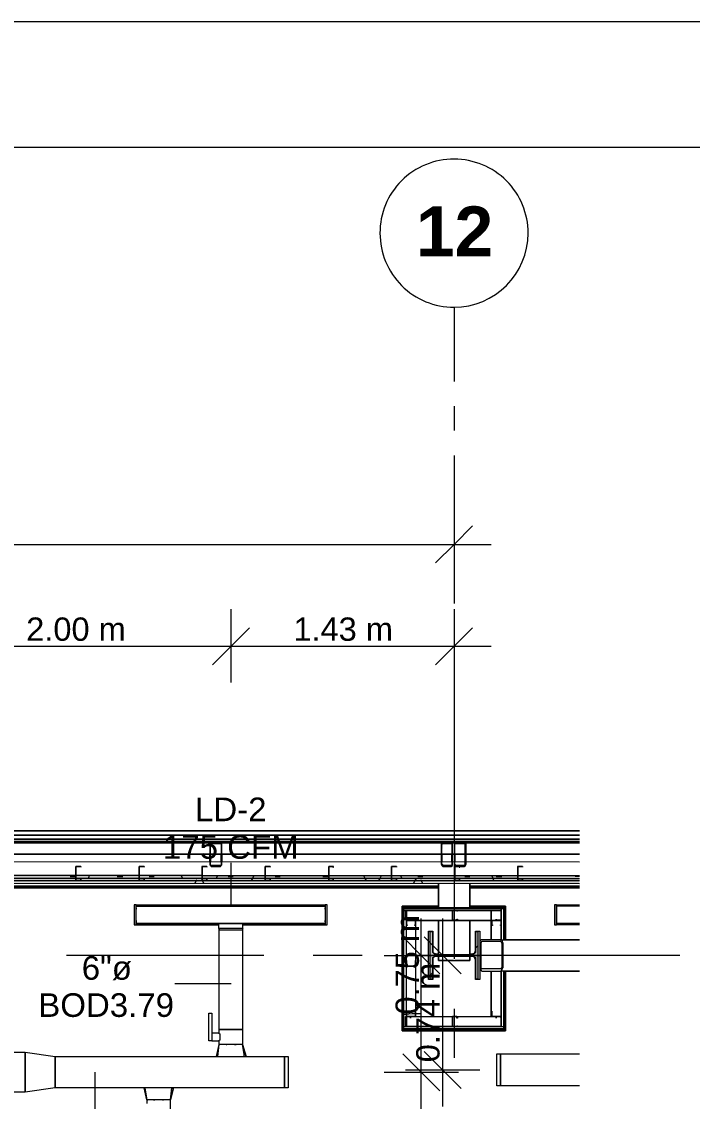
# Model space of a CAD drawing. Header units: metres. Extents: x -2 to 237, y -8 to 52.
# Drawn here: x 52.84 to 57.16, y 45.21 to 52.15 of the extents above; entities that cross this region are included whole.
import ezdxf

# ---------------------------------------------------------------- set-up
doc = ezdxf.new("R2010")
doc.units = ezdxf.units.M
for name, color, linetype, lineweight in [('HVAC - Ductos', 5, 'Continuous', 0), ('PDF2_Text', 7, 'Continuous', 0), ('pie de plano', 7, 'Continuous', 0)]:
    doc.layers.add(name, color=color, linetype=linetype, lineweight=lineweight)
doc.layers.add('PDF2_Geometry', color=7, linetype='Continuous', lineweight=0, true_color=0xaaaaaa)
doc.layers.add('PDF2_Solid Fills', color=7, linetype='Continuous', lineweight=0, true_color=0xffffff)
doc.styles.add('PDF Helvetica', font='')
doc.styles.add('PDF Helvetica Bold', font='')
doc.styles.get('PDF Helvetica').set_extended_font_data('Helvetica')
doc.styles.get('PDF Helvetica Bold').set_extended_font_data('Helvetica', bold=True)

msp = doc.modelspace()

# ---------------------------------------------------------------- hatches: boundary and pattern name
at = {"layer": 'PDF2_Solid Fills', "lineweight": 0, "transparency": 33554559}
h = msp.add_hatch(color=256, dxfattribs=at)
h.paths.add_polyline_path([(54.0629, 46.8707), (54.1316, 46.8661), (54.1316, 46.8707)])
h.paths.add_polyline_path([(54.1225, 46.7195), (54.1225, 46.7241), (54.0629, 46.7241)])
h.paths.add_polyline_path([(54.0583, 46.8615), (54.0537, 46.8615), (54.0537, 46.7287)])
h.paths.add_polyline_path([(54.1271, 46.7287), (54.1225, 46.7287), (54.1271, 46.7241)])
h.paths.add_polyline_path([(54.1316, 46.8615), (54.1271, 46.8615), (54.1271, 46.7287), (54.1316, 46.8609)])
h = msp.add_hatch(color=256, dxfattribs=at)
h.paths.add_polyline_path([(55.5474, 46.7333), (55.5474, 46.7241), (55.552, 46.7333)])
h.paths.add_polyline_path([(55.607, 46.7287), (55.6161, 46.7241), (55.6161, 46.8707), (55.5474, 46.8707), (55.5428, 46.8661), (55.5428, 46.7333), (55.5474, 46.7378), (55.552, 46.8661), (55.6115, 46.8661)])
h.paths.add_polyline_path([(55.607, 46.7195), (55.607, 46.7241), (55.552, 46.7241)])
h = msp.add_hatch(color=256, dxfattribs=at)
h.paths.add_polyline_path([(55.6298, 46.7333), (55.6298, 46.7241), (55.6344, 46.7333)])
h.paths.add_polyline_path([(55.6986, 46.7287), (55.7031, 46.8701), (55.7031, 46.8707), (55.6298, 46.8707), (55.6252, 46.8661), (55.6252, 46.7333), (55.6298, 46.7378), (55.6344, 46.8661), (55.694, 46.8661), (55.6894, 46.7287), (55.6986, 46.7241)])
h.paths.add_polyline_path([(55.6894, 46.7195), (55.6894, 46.7241), (55.6344, 46.7241)])
h = msp.add_hatch(color=256, dxfattribs=at)
h.paths.add_polyline_path([(16.2639, 46.6599), (16.2639, 46.6462), (17.0702, 46.6462), (17.0702, 46.6599)])
h.paths.add_polyline_path([(14.2296, 46.6599), (12.2045, 46.6645), (11.3936, 46.6645), (11.3936, 46.6462), (14.2296, 46.6462)])
h.paths.add_polyline_path([(38.5859, 46.6599), (38.5859, 46.6416), (39.3923, 46.6416), (39.3923, 46.6599)])
h.paths.add_polyline_path([(9.3593, 46.6462), (9.3593, 46.6645), (6.5232, 46.6645), (6.5232, 46.6462)])
h.paths.add_polyline_path([(41.4266, 46.6599), (41.4266, 46.6416), (43.4517, 46.6416), (43.4517, 46.6599)])
h.paths.add_polyline_path([(4.4889, 46.6462), (4.4889, 46.6645), (4.2965, 46.6645), (4.2965, 46.6462)])
h.paths.add_polyline_path([(44.2672, 46.6599), (44.2672, 46.6416), (46.2923, 46.6416), (46.2923, 46.6599)])
h.paths.add_polyline_path([(14.2342, 46.6599), (14.2342, 46.6462), (16.2593, 46.6462), (16.2593, 46.6599)])
h.paths.add_polyline_path([(48.3266, 46.6599), (48.3266, 46.6416), (49.133, 46.6416), (49.133, 46.6599)])
h.paths.add_polyline_path([(17.0748, 46.6599), (17.0748, 46.6462), (19.1, 46.6462), (19.1, 46.6599)])
h.paths.add_polyline_path([(51.1672, 46.6599), (51.1672, 46.6416), (54.0034, 46.6416), (54.0034, 46.6599)])
h.paths.add_polyline_path([(21.1343, 46.6599), (21.1343, 46.6462), (21.9406, 46.6462), (21.9406, 46.6599)])
h.paths.add_polyline_path([(56.0376, 46.6599), (56.0376, 46.6416), (56.4317, 46.6416), (56.4317, 46.6599)])
h.paths.add_polyline_path([(23.9749, 46.6599), (23.9749, 46.6462), (26, 46.6462), (26, 46.6599)])
h.paths.add_polyline_path([(54.0079, 46.6599), (54.0079, 46.6416), (56.033, 46.6416), (56.033, 46.6599)])
h.paths.add_polyline_path([(26.8155, 46.6599), (26.8155, 46.6462), (28.8407, 46.6462), (28.8407, 46.6599)])
h.paths.add_polyline_path([(49.1376, 46.6599), (49.1376, 46.6416), (51.1627, 46.6416), (51.1627, 46.6599)])
h.paths.add_polyline_path([(31.6859, 46.6599), (31.6859, 46.6462), (33.711, 46.6462), (33.711, 46.6599)])
h.paths.add_polyline_path([(46.2969, 46.6599), (46.2969, 46.6416), (48.322, 46.6416), (48.322, 46.6599)])
h.paths.add_polyline_path([(33.7156, 46.6599), (33.7156, 46.6462), (36.5516, 46.6462), (36.5516, 46.6599)])
h.paths.add_polyline_path([(43.4563, 46.6599), (43.4563, 46.6416), (44.2627, 46.6416), (44.2627, 46.6599)])
h.paths.add_polyline_path([(28.8453, 46.6599), (28.8453, 46.6462), (31.6813, 46.6462), (31.6813, 46.6599)])
h.paths.add_polyline_path([(39.3969, 46.6599), (39.3969, 46.6416), (41.422, 46.6416), (41.422, 46.6599)])
h.paths.add_polyline_path([(26.0046, 46.6599), (26.0046, 46.6462), (26.8109, 46.6462), (26.8109, 46.6599)])
h.paths.add_polyline_path([(37.2847, 46.6462), (38.5711, 46.6416), (38.5813, 46.6416), (38.5813, 46.6599), (36.5562, 46.6599), (36.5562, 46.6462)])
h.paths.add_polyline_path([(21.9452, 46.6599), (21.9452, 46.6462), (23.9703, 46.6462), (23.9703, 46.6599)])
h.paths.add_polyline_path([(11.389, 46.6462), (11.389, 46.6645), (9.3639, 46.6645), (9.3639, 46.6462)])
h.paths.add_polyline_path([(19.1046, 46.6599), (19.1046, 46.6462), (21.1297, 46.6462), (21.1297, 46.6599)])
h.paths.add_polyline_path([(6.5186, 46.6462), (6.5186, 46.6645), (4.4935, 46.6645), (4.4935, 46.6462)])
for points in [[(56.2254, 46.6325), (56.4317, 46.6279), (56.4317, 46.6416), (37.3672, 46.6462), (4.2965, 46.6462), (4.2965, 46.6325)], [(4.2965, 46.6141), (56.2254, 46.6141), (56.4301, 46.6096), (56.4317, 46.6096), (56.4317, 46.6279), (4.2965, 46.6279)], [(55.4878, 46.1651), (55.4878, 46.298), (55.4695, 46.298), (55.4695, 45.9956), (55.4878, 45.9956), (55.4878, 46.1376), (55.497, 46.1422), (55.7536, 46.1422), (55.7627, 46.1376), (55.7627, 45.9956), (55.781, 45.9956), (55.781, 46.298), (55.7627, 46.298), (55.7581, 46.1651), (55.7536, 46.1605), (55.7398, 46.1559), (55.5062, 46.1513), (55.5062, 46.1559), (55.497, 46.1605), (55.4924, 46.1651)]]:
    msp.add_hatch(color=256, dxfattribs=at).paths.add_polyline_path(points)

# ---------------------------------------------------------------- linework, layer by layer
at = {"layer": 'HVAC - Ductos', "color": 252, "lineweight": 0, "true_color": 0x939598}
for points in [[(55.6252, 49.0287), (55.6252, 48.7904), (55.6252, 48.5522)], [(55.7444, 48.9095), (55.6252, 48.7904), (55.5062, 48.6713)], [(6.4041, 48.7904), (15.8378, 48.7904), (25.0379, 48.7904), (37.216, 48.7904), (46.4298, 48.7904), (55.8635, 48.7904)], [(54.1912, 47.9015), (54.1912, 48.1352), (54.1912, 48.3735)], [(55.6252, 48.3735), (55.6252, 48.1352), (55.6252, 47.9015)], [(54.3103, 48.2544), (54.1912, 48.1352), (54.0721, 48.0161)], [(55.7444, 48.2544), (55.6252, 48.1352), (55.5062, 48.0161)], [(23.7596, 48.1352), (26.0412, 48.1352), (28.5199, 48.1352), (30.9712, 48.1352), (33.1978, 48.1352), (35.5208, 48.1352), (37.216, 48.1352), (38.5539, 48.1352), (40.7118, 48.1352), (42.934, 48.1352), (45.1332, 48.1352), (46.4298, 48.1352), (47.6806, 48.1352), (49.9944, 48.1352), (52.1936, 48.1352), (54.1912, 48.1352), (55.8635, 48.1352)]]:
    msp.add_lwpolyline(points, dxfattribs=at)
at = {"layer": 'HVAC - Ductos', "lineweight": 0}
for points in [[(54.1912, 46.4721), (54.1912, 46.7424)], [(53.5819, 46.4538), (53.5819, 46.4492), (53.5819, 46.4446), (53.5819, 46.4492), (53.5819, 46.4675), (53.5819, 46.4721), (54.796, 46.4721), (54.796, 46.4675), (54.796, 46.4492), (54.796, 46.4446), (54.796, 46.4492), (54.796, 46.4538)], [(54.796, 46.4675), (53.5819, 46.4675)], [(53.5819, 46.3988), (53.5819, 46.408), (53.5819, 46.4171)], [(54.796, 46.4171), (54.796, 46.408), (54.796, 46.3988)], [(56.285, 46.4538), (56.285, 46.4492), (56.285, 46.4446), (56.285, 46.4492), (56.285, 46.4675), (56.285, 46.4721), (56.4317, 46.4721)], [(56.285, 46.4675), (56.4317, 46.4675)], [(56.4317, 46.4629), (56.285, 46.4629), (56.285, 46.353), (56.4317, 46.353)], [(56.285, 46.3988), (56.285, 46.408), (56.285, 46.4171)], [(53.5819, 46.3667), (53.5819, 46.3438), (53.5819, 46.3484), (54.1133, 46.3484)], [(53.5819, 46.3438), (54.1133, 46.3438)], [(54.1133, 46.3209), (54.1133, 46.3117), (54.1179, 46.3117), (54.1363, 46.3117), (54.1591, 46.3117), (54.1912, 46.3117), (54.2187, 46.3117), (54.2462, 46.3117), (54.2599, 46.3117), (54.2645, 46.3117), (54.2691, 46.3209), (54.2599, 46.3209), (54.2462, 46.3209), (54.2187, 46.3209), (54.1912, 46.3209), (54.1591, 46.3209), (54.1363, 46.3209), (54.1179, 46.3209), (54.1133, 46.3209), (54.1133, 46.353), (54.1179, 46.353), (54.1225, 46.353), (54.1363, 46.353), (54.1499, 46.353), (54.1729, 46.353), (54.1912, 46.353), (54.2095, 46.353), (54.2279, 46.353), (54.2462, 46.353), (54.2553, 46.353), (54.2645, 46.353), (54.2645, 46.3209)], [(54.796, 46.3667), (54.796, 46.3438), (54.796, 46.3484), (54.2645, 46.3484)], [(54.2645, 46.3438), (54.796, 46.3438)], [(55.4145, 43.5123), (55.4145, 44.337), (55.4145, 45.3954), (55.4145, 46.385)], [(55.552, 45.1755), (55.552, 46.385)], [(56.285, 46.3667), (56.285, 46.3438), (56.285, 46.3484), (56.4317, 46.3484)], [(56.4317, 46.3438), (56.285, 46.3438)], [(54.2233, 46.3117), (54.2279, 46.3117), (54.2462, 46.3117), (54.2553, 46.3117), (54.2599, 46.3117), (54.2645, 46.3117), (54.2645, 45.6703), (54.2553, 45.6703), (54.2462, 45.6703), (54.2279, 45.6703), (54.2095, 45.6703), (54.1912, 45.6703), (54.1729, 45.6703), (54.1499, 45.6703), (54.1363, 45.6703), (54.1225, 45.6703), (54.1179, 45.6703), (54.1133, 45.6703), (54.1133, 45.6474), (54.0675, 45.6474), (54.0675, 45.6428), (54.0675, 45.6382), (54.0675, 45.6337), (54.0675, 45.6291), (54.0675, 45.6245), (54.0675, 45.6153), (54.0675, 45.6107), (54.0675, 45.6061), (54.0675, 45.6015), (54.0675, 45.597), (54.1133, 45.597), (54.1133, 45.5741), (54.1041, 45.4962)], [(54.1179, 46.3117), (54.1133, 46.3117), (54.1133, 45.6703), (54.1179, 45.6703), (54.1225, 45.6703), (54.1363, 45.6703), (54.1499, 45.6703), (54.1729, 45.6703), (54.1912, 45.6703), (54.2095, 45.6703), (54.2279, 45.6703), (54.2462, 45.6703), (54.2553, 45.6703), (54.2645, 45.6703), (54.2645, 45.5741), (54.2599, 45.5741), (54.2553, 45.5741), (54.2462, 45.5741), (54.2279, 45.5741), (54.2095, 45.5741), (54.1912, 45.5741), (54.1729, 45.5741), (54.1499, 45.5741), (54.1363, 45.5741), (54.1225, 45.5741), (54.1179, 45.5741), (54.1133, 45.5741), (54.095, 45.4962), (54.0996, 45.4962)], [(54.1225, 46.3117), (54.1363, 46.3117), (54.1499, 46.3117), (54.1591, 46.3117)], [(54.1637, 46.3117), (54.1729, 46.3117), (54.1912, 46.3117), (54.2095, 46.3117), (54.2141, 46.3117)], [(55.2954, 46.2659), (55.4145, 46.1468), (55.5336, 46.0277)], [(55.4328, 46.2659), (55.552, 46.1468), (55.6711, 46.0277)], [(55.1763, 46.1468), (55.4145, 46.1468), (55.6528, 46.1468)], [(55.3137, 46.1468), (55.552, 46.1468), (55.7903, 46.1468)], [(54.1912, 45.9635), (53.8292, 45.9635)], [(55.4145, 45.7711), (55.3549, 45.7711), (55.3137, 45.7665), (55.3, 45.7665)], [(54.1133, 45.6474), (54.1179, 45.6428), (54.1179, 45.6337), (54.1179, 45.6291), (54.1179, 45.6199), (54.1179, 45.6107), (54.1179, 45.6015), (54.1133, 45.597)], [(54.1133, 45.5741), (54.095, 45.4962), (54.0996, 45.4962), (54.1041, 45.4962), (54.1179, 45.4962), (54.1363, 45.4962), (54.1408, 45.4962), (54.1454, 45.4962), (54.1545, 45.4962), (54.1683, 45.4962), (54.1729, 45.4962)], [(54.1179, 45.5741), (54.1179, 45.5741)], [(54.1179, 45.5741), (54.1179, 45.5741)], [(54.1912, 45.5741), (54.1912, 45.5741)], [(54.1912, 45.5741), (54.1912, 45.5741)], [(54.2874, 45.4962), (54.2645, 45.5741), (54.2874, 45.4962)], [(54.2783, 45.4962), (54.2645, 45.5741)], [(55.2954, 45.5145), (55.4145, 45.3954), (55.5336, 45.2762)], [(55.4328, 45.5283), (55.552, 45.4091), (55.6711, 45.29)], [(56.4316, 45.3084), (55.9231, 45.3084), (55.9231, 45.5145), (56.4316, 45.5145)], [(54.1775, 45.4962), (54.2003, 45.4962), (54.2049, 45.4962), (54.2095, 45.4962), (54.2233, 45.4962), (54.2325, 45.4962), (54.237, 45.4962), (54.2462, 45.4962), (54.2599, 45.4962)], [(54.2645, 45.4962), (54.2737, 45.4962), (54.2783, 45.4962), (54.2828, 45.4962), (54.2874, 45.4962), (54.2828, 45.4962)], [(54.2737, 45.4962), (54.2691, 45.4962)], [(53.3161, 45.3954), (53.3161, 45.0335)], [(55.1763, 45.3954), (55.4145, 45.3954), (55.6528, 45.3954)], [(55.7903, 45.4091), (55.552, 45.4091), (55.3137, 45.4091)], [(53.6505, 45.2946), (53.6414, 45.2946), (53.6368, 45.2946), (53.6322, 45.2946), (53.6505, 45.2167), (53.6322, 45.2946)], [(53.6322, 45.2946), (53.6322, 45.2946)], [(53.6368, 45.2946), (53.6505, 45.2167), (53.6551, 45.2167)], [(53.6735, 45.2946), (53.6551, 45.2946)], [(53.8155, 45.2946), (53.8201, 45.2946), (53.8155, 45.2946), (53.8109, 45.2946), (53.7972, 45.2946), (53.7788, 45.2946), (53.7743, 45.2946), (53.7697, 45.2946), (53.7605, 45.2946), (53.7468, 45.2946), (53.7422, 45.2946), (53.7376, 45.2946), (53.7147, 45.2946), (53.7101, 45.2946), (53.7055, 45.2946), (53.6918, 45.2946), (53.6826, 45.2946), (53.6781, 45.2946)], [(53.8018, 45.1251), (53.8018, 45.2167), (53.8109, 45.2946)], [(53.8201, 45.2946), (53.8018, 45.2167), (53.8201, 45.2946)], [(53.7972, 45.2167), (53.8018, 45.2167), (53.7972, 45.2167), (53.7926, 45.2167), (53.7788, 45.2167), (53.7651, 45.2167), (53.7468, 45.2167), (53.7239, 45.2167), (53.7055, 45.2167), (53.6872, 45.2167), (53.6735, 45.2167), (53.6597, 45.2167), (53.6551, 45.2167), (53.6505, 45.2167), (53.6505, 45.1938)], [(53.6735, 45.2167), (53.6735, 45.2167)], [(53.7285, 45.2167), (53.7239, 45.2167)], [(53.7788, 45.2167), (53.7788, 45.2167)], [(53.7926, 45.2167), (53.7834, 45.2167)]]:
    msp.add_lwpolyline(points, dxfattribs=at)
for points in [[(53.5681, 46.4721), (53.5681, 46.3438), (53.5819, 46.3438), (53.5819, 46.4721)], [(53.5819, 46.4629), (54.796, 46.4629), (54.796, 46.353), (53.5819, 46.353)], [(54.8097, 46.4721), (54.796, 46.4721), (54.796, 46.3438), (54.8097, 46.3438)], [(56.2713, 46.4721), (56.2713, 46.3438), (56.285, 46.3438), (56.285, 46.4721)], [(53.5819, 46.3713), (53.5819, 46.3667), (53.5819, 46.3621), (53.5819, 46.3667)], [(54.796, 46.353), (53.5819, 46.353)], [(54.796, 46.3621), (54.796, 46.3667), (54.796, 46.3713), (54.796, 46.3667)], [(56.285, 46.3713), (56.285, 46.3667), (56.285, 46.3621), (56.285, 46.3667)], [(56.4317, 46.353), (56.285, 46.353)], [(54.0492, 45.7757), (54.0675, 45.7757), (54.0675, 45.597), (54.0492, 45.597)], [(54.1637, 45.5741), (54.1591, 45.5741)], [(54.2233, 45.5741), (54.2187, 45.5741), (54.2141, 45.5741), (54.2187, 45.5741)], [(50.4846, 45.5237), (52.8671, 45.5237), (52.8671, 45.2671), (50.4846, 45.2671)], [(52.8671, 45.5237), (53.0595, 45.4962), (53.0595, 45.2946), (52.8671, 45.2671)], [(55.9231, 45.5145), (55.9231, 45.3084), (55.9001, 45.3084), (55.9001, 45.5145)], [(53.0595, 45.4962), (54.5348, 45.4962), (54.5348, 45.2946), (53.0595, 45.2946)], [(54.5348, 45.2946), (54.5348, 45.4962), (54.5577, 45.4962), (54.5577, 45.2946)], [(53.6918, 45.2167), (53.6964, 45.2167), (53.7009, 45.2167), (53.6964, 45.2167)], [(53.7513, 45.2167), (53.7559, 45.2167)]]:
    msp.add_lwpolyline(points, close=True, dxfattribs=at)
at = {"layer": 'PDF2_Geometry', "lineweight": 0}
msp.add_lwpolyline([(55.6252, 51.2691, 0.41827), (55.1488, 50.7926, 0.414664), (55.6252, 50.3162, 0.411074), (56.1018, 50.7926, 0.414689)], format="xyb", close=True, dxfattribs=at)
for points in [[(55.6252, 50.3162), (55.6252, 49.8396)], [(55.6252, 49.6793), (55.6252, 49.5235)], [(55.6252, 47.7779), (55.6252, 46.1239)], [(37.2298, 46.9486), (38.7646, 46.9486), (40.2949, 46.9486), (41.8298, 46.9486), (43.36, 46.9486), (44.895, 46.9486), (46.4252, 46.9486), (47.9601, 46.9486), (49.4904, 46.9486), (51.0252, 46.9486), (52.5601, 46.9486), (54.0904, 46.9486), (52.5601, 46.9486), (51.0252, 46.9486), (49.4904, 46.9486), (47.9601, 46.9486), (46.4252, 46.9486), (44.895, 46.9486), (43.36, 46.9486), (41.8298, 46.9486), (40.2949, 46.9486), (38.7646, 46.9486), (37.2298, 46.9486)], [(54.1271, 46.9486), (54.0537, 46.9486)], [(55.6619, 46.9486), (55.584, 46.9486)], [(52.5281, 46.8707), (51.094, 46.8707), (52.5601, 46.8707), (54.0904, 46.8707), (55.552, 46.8707), (54.1225, 46.8707)], [(52.5876, 46.8707), (54.0629, 46.8707)], [(55.6574, 46.7195), (55.6894, 46.7195), (55.6986, 46.7241), (55.7032, 46.7333), (55.7032, 46.8615), (55.6986, 46.8707), (55.6894, 46.8707), (55.6344, 46.8707), (55.6298, 46.8707), (55.6252, 46.8615), (55.6252, 46.7333), (55.6298, 46.7241), (55.6344, 46.7195)], [(56.4317, 46.747), (4.2965, 46.7516)], [(54.0537, 46.747), (54.0537, 46.7973)], [(54.0583, 46.7973), (54.0583, 46.747)], [(54.1271, 46.747), (54.1271, 46.7973)], [(54.1317, 46.7973), (54.1317, 46.747)], [(55.5428, 46.7973), (55.5428, 46.747)], [(55.5474, 46.7973), (55.5474, 46.747)], [(55.6115, 46.747), (55.6115, 46.7973)], [(55.6161, 46.747), (55.6161, 46.7973)], [(55.6252, 46.7973), (55.6252, 46.747)], [(55.6298, 46.7973), (55.6298, 46.747)], [(55.694, 46.7973), (55.694, 46.747), (55.7032, 46.7516)], [(55.7032, 46.747), (55.7032, 46.7973)], [(55.6665, 46.7195), (55.6756, 46.7241)], [(4.2965, 46.6141), (56.4317, 46.6095)], [(23.1914, 46.6279), (56.4317, 46.6279)], [(54.0034, 46.6599), (53.6001, 46.6599), (53.1924, 46.6599), (52.7892, 46.6599), (52.3814, 46.6599), (51.9783, 46.6599), (51.5705, 46.6599), (51.1672, 46.6599)], [(54.0034, 46.6416), (53.6001, 46.6416), (53.1924, 46.6416), (52.7892, 46.6416), (52.3814, 46.6416), (51.9783, 46.6416), (51.5705, 46.6416), (51.1672, 46.6416)], [(54.0079, 46.6599), (54.4112, 46.6599), (54.8189, 46.6599), (55.2221, 46.6599), (55.6298, 46.6599), (56.033, 46.6599), (56.4316, 46.6599)], [(56.033, 46.6416), (55.6298, 46.6416), (55.2221, 46.6416), (54.8189, 46.6416), (54.4112, 46.6416), (54.0079, 46.6416)], [(56.0376, 46.6416), (56.4316, 46.6416)], [(55.5245, 46.5912), (46.5306, 46.5912)], [(55.7261, 46.5912), (56.4317, 46.5912)], [(55.3, 46.4354), (55.9277, 46.4354), (55.9277, 46.4492), (55.9277, 46.2475), (55.9277, 46.4354), (55.8635, 46.4354), (55.8635, 46.3713), (55.8635, 46.2475), (55.8635, 46.3713), (55.3779, 46.3713), (55.3779, 45.7528), (55.3183, 45.7528), (55.3779, 45.7528), (55.8635, 45.7528), (55.9277, 45.7528), (55.9277, 45.6886), (55.3183, 45.6886), (55.3183, 45.7528), (55.3183, 46.3713), (55.3779, 46.3713), (55.3779, 45.7528), (55.8635, 45.7528), (55.8635, 46.046), (55.8635, 45.7528), (55.9277, 45.7528), (55.9277, 46.046), (55.9277, 45.6886), (55.946, 45.6886), (55.946, 45.6749), (55.946, 46.046), (55.946, 45.6749), (55.3, 45.6749), (55.3, 45.6886), (55.946, 45.6886), (55.946, 46.046), (55.946, 45.6703), (55.946, 46.046), (55.946, 45.7528), (55.946, 45.6703), (55.9505, 45.6657), (55.9551, 45.6657), (55.9551, 45.6611), (55.9551, 46.046), (55.9551, 45.6611), (55.9551, 45.6657), (55.9505, 45.6657), (55.946, 45.6703), (55.946, 46.046), (55.946, 45.6703), (55.9505, 45.6657), (55.9551, 45.6657), (55.9551, 45.6611), (55.2908, 45.6611), (55.2908, 45.6657), (55.2954, 45.6657), (55.3, 45.6703), (55.2954, 45.6657), (55.2908, 45.6657), (55.2908, 45.6611), (55.2908, 46.4629), (55.2908, 45.6611), (55.9551, 45.6611), (55.9551, 45.6657), (55.9505, 45.6657), (55.946, 45.6703), (55.3, 45.6703), (55.946, 45.6703), (55.3, 45.6703), (55.3, 45.7528), (55.3, 46.3713), (55.3, 46.4538), (55.3, 45.6703), (55.946, 45.6703), (55.2954, 45.6703), (55.3, 45.6703), (55.2954, 45.6703), (55.2954, 46.4538), (55.3, 46.4538), (55.8635, 46.4538)], [(55.3, 45.6703), (55.3, 46.4538)], [(55.3, 45.6703), (55.3, 46.4538)], [(55.3, 46.4538), (55.3, 45.6703)], [(55.3, 45.6703), (55.3, 46.4538)], [(55.8635, 46.4538), (55.946, 46.4538), (55.946, 46.2475), (55.946, 46.4538), (55.946, 46.2475), (55.946, 46.4538), (55.946, 46.2475), (55.946, 46.4492), (55.9277, 46.4492), (55.3, 46.4492), (55.3, 46.4354)], [(55.3, 46.4492), (55.3, 45.6749), (55.3, 46.4492)], [(55.3183, 46.4354), (55.3183, 46.4354)], [(55.3458, 46.4308), (55.3458, 46.4308)], [(55.6161, 46.4354), (55.6161, 46.4354)], [(55.6161, 46.4354), (55.6161, 46.4354)], [(55.9551, 46.4629), (55.7261, 46.4629)], [(55.7261, 46.4629), (55.9551, 46.4629)], [(55.9551, 46.4629), (55.7261, 46.4629)], [(55.7261, 46.4629), (55.9551, 46.4629)], [(55.946, 46.4538), (55.7261, 46.4538)], [(55.7261, 46.4538), (55.946, 46.4538)], [(55.946, 46.4538), (55.7261, 46.4538)], [(55.7261, 46.4538), (55.946, 46.4538)], [(55.8956, 46.4308), (55.8956, 46.4308)], [(55.946, 46.4538), (55.9505, 46.4584), (55.9551, 46.4584), (55.9551, 46.4629)], [(55.9551, 46.4629), (55.9551, 46.4584), (55.9505, 46.4584), (55.946, 46.4538)], [(55.9551, 46.4629), (55.9551, 46.4584), (55.9505, 46.4584), (55.946, 46.4538)], [(55.946, 46.4538), (55.9505, 46.4584), (55.9551, 46.4584), (55.9551, 46.4629)], [(55.946, 46.2475), (55.946, 46.4538), (55.946, 46.2475)], [(55.946, 46.2475), (55.946, 46.4538), (55.946, 46.2475)], [(55.946, 46.4538), (55.946, 46.4538)], [(55.946, 46.2475), (55.946, 46.4538), (55.946, 46.2475)], [(55.9551, 46.2475), (55.9551, 46.4629)], [(55.9551, 46.4629), (55.9551, 46.2475)], [(55.9551, 46.2475), (55.9551, 46.4629)], [(55.9551, 46.4629), (55.9551, 46.2475)], [(55.3183, 46.3759), (55.3183, 46.3759)], [(55.3183, 46.3713), (55.3183, 46.3713)], [(55.3183, 46.3713), (55.3183, 46.3713)], [(55.3458, 46.3804), (55.3458, 46.3804)], [(55.3779, 46.3713), (55.3779, 46.3713)], [(55.3779, 46.3713), (55.3779, 46.3713)], [(55.6161, 46.3759), (55.6161, 46.3759)], [(55.7123, 46.1422), (55.7261, 46.1513), (55.7261, 46.3713), (55.7261, 46.1513)], [(55.8681, 46.3713), (55.8681, 46.3713)], [(55.8956, 46.3804), (55.8956, 46.3804)], [(55.9277, 46.3713), (55.9277, 46.3713)], [(55.9277, 46.3713), (55.9277, 46.3713)], [(55.5245, 46.1422), (55.5108, 46.1422), (55.497, 46.1376), (55.4878, 46.1285), (55.4878, 46.1193), (55.4878, 45.991), (55.4603, 45.991), (55.4603, 46.3026), (55.4878, 46.3026), (55.4878, 46.1789), (55.4878, 46.1651), (55.497, 46.1605), (55.5108, 46.1559), (55.5245, 46.1559)], [(55.7261, 46.1559), (55.7398, 46.1559), (55.7536, 46.1605), (55.7581, 46.1651), (55.7627, 46.1789), (55.7627, 46.3026), (55.7903, 46.3026), (55.7903, 45.991), (55.7627, 45.991), (55.7627, 46.1193), (55.7581, 46.1285), (55.7536, 46.1376), (55.7398, 46.1422), (55.7261, 46.1422), (55.7261, 46.1147), (55.7261, 46.1422)], [(55.7627, 46.1926), (55.7811, 46.2109)], [(55.9231, 46.2475), (56.4316, 46.2475)], [(56.4317, 46.2475), (55.9505, 46.2475)], [(54.402, 46.1468), (53.1328, 46.1468)], [(55.0342, 46.1468), (54.7181, 46.1468)], [(56.6012, 46.1468), (55.3549, 46.1468)], [(55.5245, 46.1422), (55.5245, 46.1147), (55.5245, 46.1422)], [(55.5932, 46.1422), (55.6024, 46.1513)], [(57.0777, 46.1468), (56.6012, 46.1468)], [(55.3183, 46.0781), (55.3183, 46.0781)], [(55.3183, 46.0781), (55.3183, 46.0781)], [(55.3229, 46.1101), (55.3229, 46.1101)], [(55.3733, 46.1101), (55.3733, 46.1101)], [(55.3779, 46.0781), (55.3779, 46.0781)], [(55.3779, 46.0781), (55.3779, 46.0781)], [(55.6024, 46.1147), (55.607, 46.1147), (55.6115, 46.1147), (55.6161, 46.1147), (55.6207, 46.1147), (55.6161, 46.1147), (55.6115, 46.1147), (55.607, 46.1147), (55.6024, 46.1147), (55.5245, 46.1147), (55.7261, 46.1147), (55.6436, 46.1147), (55.639, 46.1147), (55.6344, 46.1147), (55.6298, 46.1147), (55.6344, 46.1147), (55.639, 46.1147), (55.6436, 46.1147)], [(55.4695, 46.0185), (55.4878, 46.0368)], [(56.4316, 46.046), (55.9231, 46.046)], [(55.9505, 46.046), (56.4317, 46.046)], [(55.3229, 45.7848), (55.3229, 45.7848)], [(55.3733, 45.7848), (55.3733, 45.7848)], [(55.6252, 45.8032), (55.6252, 45.487)], [(55.8727, 45.7848), (55.8727, 45.7848)], [(55.9231, 45.7848), (55.9231, 45.7848)], [(55.3183, 45.7528), (55.3183, 45.7528)], [(55.3183, 45.7528), (55.3183, 45.7528)], [(55.3458, 45.7436), (55.3458, 45.7436)], [(55.3779, 45.7528), (55.3779, 45.7528)], [(55.3779, 45.7528), (55.3779, 45.7528)], [(55.8681, 45.7528), (55.8681, 45.7528)], [(55.8956, 45.7436), (55.8956, 45.7436)], [(55.9277, 45.7528), (55.9277, 45.7528)], [(55.9277, 45.7528), (55.9277, 45.7528)], [(55.3, 45.6749), (55.3, 45.6749)], [(55.3, 45.6703), (55.946, 45.6703)], [(55.946, 45.6703), (55.3, 45.6703)], [(55.3183, 45.6886), (55.3183, 45.6886)], [(55.3458, 45.6932), (55.3458, 45.6932)], [(55.6161, 45.6886), (55.6161, 45.6886)], [(55.6161, 45.6886), (55.6161, 45.6886)], [(55.8956, 45.6932), (55.8956, 45.6932)]]:
    msp.add_lwpolyline(points, dxfattribs=at)
at = {"layer": 'PDF2_Geometry', "color": 252, "lineweight": 0, "true_color": 0x939598}
for points in [[(55.6252, 49.3631), (55.6252, 48.7308)], [(55.6252, 48.5705), (55.6252, 48.4101)], [(55.6252, 48.2544), (55.6252, 47.7779)]]:
    msp.add_lwpolyline(points, dxfattribs=at)
at = {"layer": 'PDF2_Geometry', "lineweight": 0}
for points in [[(54.0904, 46.9211), (52.5601, 46.9211)], [(54.0904, 46.8936), (52.5601, 46.8936)], [(56.4317, 46.9486), (55.6252, 46.9486), (54.0904, 46.9486), (55.6252, 46.9486)], [(55.6252, 46.9211), (54.0904, 46.9211)], [(55.6252, 46.8936), (54.0904, 46.8936)], [(55.6252, 46.9211), (56.4317, 46.9211)], [(55.6252, 46.8936), (56.4317, 46.8936)], [(54.0904, 46.8799), (52.5601, 46.8799)], [(54.0537, 46.7287), (54.0583, 46.7241), (54.0629, 46.7195), (54.1225, 46.7195), (54.1271, 46.7241), (54.1317, 46.7287), (54.1317, 46.8615), (54.1271, 46.8707), (54.1225, 46.8707), (54.0629, 46.8707), (54.0583, 46.8707), (54.0537, 46.8615)], [(54.1225, 46.7241), (54.0629, 46.7241), (54.0583, 46.7241), (54.0583, 46.7287), (54.0583, 46.8615), (54.0583, 46.8661), (54.0629, 46.8661), (54.1225, 46.8661), (54.1271, 46.8615), (54.1271, 46.7287)], [(55.6252, 46.8799), (54.0904, 46.8799)], [(55.552, 46.7195), (55.607, 46.7195), (55.6161, 46.7241), (55.6161, 46.7333), (55.6161, 46.8615), (55.6161, 46.8707), (55.607, 46.8707), (55.552, 46.8707), (55.5474, 46.8707), (55.5428, 46.8615), (55.5428, 46.7333), (55.5474, 46.7241)], [(55.552, 46.7241), (55.552, 46.7287), (55.5474, 46.7333), (55.5474, 46.8615), (55.552, 46.8661), (55.607, 46.8661), (55.6115, 46.8661), (55.6115, 46.8615), (55.6115, 46.7333), (55.6115, 46.7287), (55.607, 46.7241)], [(55.6252, 46.8707), (55.607, 46.8707)], [(55.6252, 46.8799), (56.4317, 46.8799)], [(55.6344, 46.8707), (55.6252, 46.8707)], [(55.694, 46.7333), (55.694, 46.7287), (55.6894, 46.7241), (55.6344, 46.7241), (55.6344, 46.7287), (55.6298, 46.7333), (55.6298, 46.8615), (55.6344, 46.8661), (55.6894, 46.8661), (55.694, 46.8661), (55.694, 46.8615)], [(55.6894, 46.8707), (56.4316, 46.8707)], [(52.5968, 46.7973), (54.0537, 46.7973)], [(54.0583, 46.7973), (54.0904, 46.7973)], [(54.0904, 46.7973), (54.1271, 46.7973)], [(54.1317, 46.7973), (55.5428, 46.7973)], [(55.5474, 46.7973), (55.6115, 46.7973)], [(55.6161, 46.7973), (55.6252, 46.7973)], [(55.6298, 46.7973), (55.694, 46.7973)], [(56.4316, 46.7973), (55.7032, 46.7973)], [(53.2245, 46.7195), (53.197, 46.7195), (53.1924, 46.7195), (53.1924, 46.6325), (53.1924, 46.6279), (53.197, 46.6279), (53.2245, 46.6279), (53.2245, 46.637), (53.2245, 46.6279), (53.197, 46.6279), (53.197, 46.6325), (53.1924, 46.6325), (53.1924, 46.7195), (53.197, 46.7195), (53.2245, 46.7195), (53.2245, 46.7149)], [(53.6322, 46.7195), (53.6001, 46.7195), (53.6001, 46.6325), (53.6001, 46.6279), (53.6322, 46.6279), (53.6322, 46.637), (53.6322, 46.6279), (53.6001, 46.6279), (53.6001, 46.6325), (53.6001, 46.7195), (53.6322, 46.7195), (53.6322, 46.7149)], [(54.0354, 46.7195), (54.0079, 46.7195), (54.0034, 46.7195), (54.0034, 46.6325), (54.0079, 46.6279), (54.0354, 46.6279), (54.0354, 46.637), (54.0354, 46.6279), (54.0079, 46.6279), (54.0079, 46.6325), (54.0079, 46.7195), (54.0354, 46.7195), (54.0354, 46.7149)], [(54.4432, 46.7195), (54.4112, 46.7195), (54.4112, 46.6325), (54.4112, 46.6279), (54.4432, 46.6279), (54.4432, 46.637), (54.4432, 46.6279), (54.4112, 46.6279), (54.4112, 46.6325), (54.4112, 46.7195), (54.4432, 46.7195), (54.4432, 46.7149)], [(54.8509, 46.7195), (54.8189, 46.7195), (54.8189, 46.6325), (54.8189, 46.6279), (54.8509, 46.6279), (54.8509, 46.637), (54.8464, 46.637), (54.8464, 46.6279), (54.8189, 46.6279), (54.8189, 46.6325), (54.8189, 46.7195), (54.8464, 46.7195), (54.8464, 46.7149), (54.8509, 46.7149)], [(55.2541, 46.7195), (55.2267, 46.7195), (55.2221, 46.7195), (55.2221, 46.6325), (55.2221, 46.6279), (55.2267, 46.6279), (55.2541, 46.6279), (55.2541, 46.637), (55.2541, 46.6279), (55.2267, 46.6279), (55.2221, 46.6325), (55.2221, 46.7195), (55.2267, 46.7195), (55.2541, 46.7195), (55.2541, 46.7149)], [(55.6619, 46.7195), (55.6298, 46.7195), (55.6298, 46.6325), (55.6298, 46.6279), (55.6619, 46.6279), (55.6619, 46.637), (55.6574, 46.637), (55.6574, 46.6279), (55.6298, 46.6279), (55.6298, 46.6325), (55.6298, 46.7195), (55.6574, 46.7195), (55.6574, 46.7149), (55.6619, 46.7149)], [(56.0652, 46.7195), (56.0376, 46.7195), (56.033, 46.7195), (56.033, 46.6325), (56.033, 46.6279), (56.0376, 46.6279), (56.0652, 46.6279), (56.0652, 46.637), (56.0652, 46.6279), (56.0376, 46.6279), (56.0376, 46.6325), (56.0376, 46.7195), (56.0652, 46.7195), (56.0652, 46.7149)], [(46.5306, 46.5912), (55.5245, 46.5912)], [(46.5306, 46.5912), (55.5245, 46.5912)], [(46.5306, 46.5821), (55.5245, 46.5821)], [(55.5245, 46.6095), (55.5245, 46.4538)], [(55.7261, 46.6095), (55.7261, 46.4538)], [(55.7261, 46.5912), (56.4317, 46.5912)], [(56.4317, 46.5912), (55.7261, 46.5912)], [(56.4317, 46.5821), (55.7261, 46.5821)], [(55.3, 45.6703), (55.3, 46.4538), (55.5245, 46.4538), (55.3, 46.4538), (55.2954, 46.4584), (55.2908, 46.4584), (55.2908, 46.4629), (55.2908, 45.6611), (55.9551, 45.6611), (55.9551, 46.046), (55.9551, 45.6611), (55.2908, 45.6611), (55.2908, 45.6657), (55.2954, 45.6657), (55.3, 45.6703), (55.2954, 45.6657), (55.2908, 45.6657), (55.2908, 45.6611), (55.2908, 46.4629), (55.2908, 46.4584), (55.2954, 46.4584), (55.3, 46.4538), (55.5245, 46.4538), (55.2954, 46.4538), (55.3, 46.4538), (55.2954, 46.4584), (55.2908, 46.4584), (55.2908, 46.4629), (55.5245, 46.4629), (55.2908, 46.4629), (55.5245, 46.4629), (55.2908, 46.4629), (55.2908, 46.4584), (55.2954, 46.4584), (55.3, 46.4538), (55.2954, 46.4538), (55.5245, 46.4538), (55.3, 46.4538), (55.2954, 46.4538), (55.2954, 45.6703), (55.3, 45.6703), (55.2954, 45.6703), (55.946, 45.6703)], [(55.5245, 46.4538), (55.3, 46.4538)], [(55.946, 46.4492), (55.946, 46.4538), (55.3, 46.4538), (55.3, 46.4492)], [(55.3, 45.6886), (55.3183, 45.6886), (55.3183, 46.4354), (55.3, 46.4354)], [(55.3183, 46.3713), (55.3137, 46.3759), (55.3137, 46.4354), (55.3183, 46.4354), (55.3458, 46.4354), (55.3458, 46.4308), (55.3458, 46.4354), (55.3183, 46.4354), (55.3183, 46.3759), (55.3458, 46.3759), (55.3458, 46.3804), (55.3458, 46.3713)], [(55.3779, 46.3713), (55.8635, 46.3713), (55.8635, 46.4354), (55.3183, 46.4354), (55.3183, 46.3713)], [(55.6161, 46.3713), (55.6161, 46.3759), (55.6161, 46.4354), (55.6482, 46.4354), (55.6482, 46.4308), (55.6436, 46.4308), (55.6436, 46.4354), (55.6161, 46.4354), (55.6161, 46.3759), (55.6436, 46.3759), (55.6436, 46.3804), (55.6482, 46.3804), (55.6482, 46.3713)], [(55.946, 46.4538), (55.7261, 46.4538)], [(55.946, 46.4538), (55.7261, 46.4538)], [(55.8956, 46.4308), (55.8956, 46.4354)], [(55.9231, 46.4354), (55.9277, 46.4354), (55.9277, 46.3759), (55.9277, 46.3713), (55.9231, 46.3713), (55.8956, 46.3713), (55.8956, 46.3804), (55.8956, 46.3759), (55.9231, 46.3759), (55.9277, 46.3759), (55.9277, 46.4354), (55.9231, 46.4354), (55.8956, 46.4354)], [(55.3183, 46.3713), (55.3779, 46.3713), (55.3779, 46.3392), (55.3733, 46.3392), (55.3733, 46.3438), (55.3779, 46.3438), (55.3779, 46.3713), (55.3183, 46.3713), (55.3183, 46.3438), (55.3229, 46.3438), (55.3229, 46.3392), (55.3183, 46.3392)], [(55.5245, 46.3713), (55.5245, 46.1513)], [(55.8635, 46.3713), (55.8681, 46.3713), (55.9277, 46.3713), (55.9277, 46.3392), (55.9231, 46.3392), (55.9231, 46.3438), (55.9277, 46.3438), (55.9277, 46.3713), (55.8681, 46.3713), (55.8681, 46.3438), (55.8727, 46.3438), (55.8727, 46.3392), (55.8635, 46.3392)], [(55.7811, 45.9956), (55.7811, 46.298), (55.7627, 46.298), (55.7627, 46.1743), (55.7627, 46.1651), (55.7536, 46.1559), (55.7398, 46.1513), (55.5062, 46.1513), (55.497, 46.1559), (55.4878, 46.1651), (55.4878, 46.1743), (55.4878, 46.298), (55.4695, 46.298), (55.4695, 45.9956), (55.4878, 45.9956), (55.4878, 46.1193), (55.4878, 46.1331), (55.497, 46.1376), (55.5062, 46.1422), (55.7398, 46.1422), (55.7536, 46.1376), (55.7627, 46.1331), (55.7627, 46.1193), (55.7627, 45.9956)], [(55.9231, 46.046), (55.9277, 46.046), (55.9323, 46.0506), (55.9323, 46.0551), (55.9368, 46.0597), (55.9368, 46.0643), (55.9414, 46.0689), (55.9414, 46.2247), (55.9368, 46.2338), (55.9368, 46.2384), (55.9323, 46.243), (55.9323, 46.2475), (55.9277, 46.2475), (55.9231, 46.2475), (55.8085, 46.2475), (55.8039, 46.2475), (55.7994, 46.2475), (55.7948, 46.243), (55.7903, 46.2384), (55.7903, 46.2338), (55.7903, 46.2247), (55.7903, 46.0689), (55.7903, 46.0643), (55.7903, 46.0597), (55.7948, 46.0551), (55.7994, 46.0506), (55.8039, 46.046), (55.8085, 46.046)], [(55.9323, 46.2247), (55.9323, 46.0689), (55.9277, 46.0643), (55.9277, 46.0597), (55.9231, 46.0597), (55.8085, 46.0597), (55.8039, 46.0597), (55.7994, 46.0597), (55.7994, 46.0643), (55.7994, 46.0689), (55.7994, 46.2247), (55.7994, 46.2293), (55.7994, 46.2338), (55.8039, 46.2338), (55.8039, 46.2384), (55.8085, 46.2384), (55.9231, 46.2384), (55.9277, 46.2338), (55.9277, 46.2293), (55.9323, 46.2293)], [(55.3779, 46.0781), (55.3183, 46.0781), (55.3183, 46.1101), (55.3229, 46.1101), (55.3183, 46.1101), (55.3183, 46.0781), (55.3779, 46.0781), (55.3779, 46.1101)], [(55.3733, 46.1101), (55.3779, 46.1101)], [(55.946, 45.6703), (55.946, 46.046)], [(55.946, 45.6703), (55.946, 46.046)], [(55.3779, 45.7528), (55.3183, 45.7528), (55.3183, 45.7848), (55.3229, 45.7848), (55.3183, 45.7848), (55.3183, 45.7528), (55.3779, 45.7528), (55.3779, 45.7848)], [(55.3733, 45.7848), (55.3779, 45.7848)], [(55.9277, 45.7528), (55.8681, 45.7528), (55.8635, 45.7528), (55.8635, 45.7848), (55.8727, 45.7848), (55.8681, 45.7848), (55.8681, 45.7528), (55.9277, 45.7528), (55.9277, 45.7848)], [(55.9231, 45.7848), (55.9277, 45.7848)], [(55.3183, 45.6886), (55.3137, 45.6886), (55.3137, 45.7482), (55.3137, 45.7528), (55.3183, 45.7528), (55.3458, 45.7528), (55.3458, 45.7436), (55.3458, 45.7528), (55.3183, 45.7528), (55.3183, 45.7482), (55.3183, 45.6886), (55.3458, 45.6886)], [(55.6161, 45.6886), (55.6161, 45.7482), (55.6161, 45.7528), (55.6482, 45.7528), (55.6482, 45.7436), (55.6436, 45.7436), (55.6436, 45.7528), (55.6161, 45.7528), (55.6161, 45.7482), (55.6161, 45.6886), (55.6436, 45.6886), (55.6436, 45.6932), (55.6482, 45.6932), (55.6482, 45.6886)], [(55.8956, 45.7436), (55.8956, 45.7528)], [(55.9231, 45.7528), (55.9277, 45.7528), (55.9277, 45.7482), (55.9277, 45.6886), (55.9231, 45.6886), (55.8956, 45.6886), (55.8956, 45.6932), (55.8956, 45.6886), (55.9231, 45.6886), (55.9277, 45.6886), (55.9277, 45.7482), (55.9231, 45.7528), (55.8956, 45.7528)], [(55.3, 45.6749), (55.3, 45.6703), (55.946, 45.6703), (55.946, 45.6749)], [(55.3458, 45.6932), (55.3458, 45.6886)]]:
    msp.add_lwpolyline(points, close=True, dxfattribs=at)
at = {"layer": 'PDF2_Geometry', "color": 254, "lineweight": 0, "true_color": 0xd2d2d2}
for points in [[(55.6298, 46.6829), (55.6298, 46.6829)], [(53.1924, 46.637), (53.1924, 46.637)], [(53.6001, 46.6645), (53.6001, 46.6645)], [(55.2221, 46.6553), (55.2221, 46.6553)]]:
    msp.add_lwpolyline(points, dxfattribs=at)
at = {"layer": 'PDF2_Geometry', "color": 254, "lineweight": 0, "true_color": 0xeaeaea}
for points in [[(53.1557, 46.6553), (53.1878, 46.6553)], [(53.2794, 46.6599), (53.2748, 46.6462)], [(53.4581, 46.6553), (53.4948, 46.6553)], [(53.6643, 46.6553), (53.6964, 46.6553)], [(53.8796, 46.6462), (53.8705, 46.6599)], [(53.9713, 46.6325), (53.9667, 46.6279), (53.9576, 46.6095)], [(54.0171, 46.6095), (54.0079, 46.6279), (54.0034, 46.637)], [(54.1041, 46.6599), (54.095, 46.6416)], [(54.1729, 46.6553), (54.2049, 46.6553)], [(54.3378, 46.6599), (54.3287, 46.6416), (54.3195, 46.6279)], [(54.4752, 46.6553), (54.5074, 46.6553)], [(54.7823, 46.6553), (54.8143, 46.6553)], [(55.0617, 46.6279), (55.0526, 46.6416), (55.048, 46.6553)], [(55.0617, 46.6279), (55.0617, 46.6279)], [(55.1534, 46.6553), (55.1488, 46.6416), (55.1396, 46.6279), (55.1396, 46.6233)], [(55.2908, 46.6416), (55.2816, 46.6599)], [(55.2908, 46.6416), (55.2908, 46.6416)], [(55.3825, 46.6416), (55.3733, 46.6279), (55.3641, 46.6095)], [(55.3916, 46.6553), (55.4237, 46.6553)], [(55.4237, 46.6095), (55.4145, 46.6279), (55.4145, 46.6325)], [(55.694, 46.6553), (55.7261, 46.6553)], [(55.8819, 46.6279), (55.8773, 46.6416), (55.8681, 46.6599)], [(55.8956, 46.6553), (55.9323, 46.6553)], [(56.4316, 46.6553), (56.4041, 46.6553)]]:
    msp.add_lwpolyline(points, dxfattribs=at)
at = {"layer": 'pie de plano', "color": 7, "lineweight": 0}
msp.add_lwpolyline([(87.8715, 52.1541), (87.8715, -7.8248), (-2.0995, -7.8248), (-2.0995, 52.1541)], close=True, dxfattribs=at)
msp.add_lwpolyline([(87.3946, 51.3432), (-0.9999, 51.3432), (-0.9999, -7.1605), (87.3946, -7.1605)], dxfattribs=at)

# ---------------------------------------------------------------- texts
at = {"layer": 'PDF2_Text', "color": 253, "lineweight": 0, "true_color": 0xaaaaaa, "insert": (55.3798, 50.8049), "char_height": 0.32008, "attachment_point": 4, "style": 'PDF Helvetica Bold'}
msp.add_mtext('12', dxfattribs=at)
at = {"layer": 'PDF2_Text', "color": 252, "lineweight": 0, "true_color": 0x939598, "char_height": 0.15002, "attachment_point": 4, "style": 'PDF Helvetica'}
for s, insert in [('2.00 m', (52.8736, 48.2446)), ('1.43 m', (54.5918, 48.2446))]:
    msp.add_mtext(s, dxfattribs=dict(at, insert=insert))
at = {"layer": 'PDF2_Text', "lineweight": 0, "char_height": 0.1519, "attachment_point": 4, "style": 'PDF Helvetica'}
for s, insert in [('LD-2', (53.9594, 47.0861)), ('175 CFM', (53.7532, 46.8432)), ('6"ø', (53.2309, 46.0643)), ('BOD3.79', (52.9514, 45.8261))]:
    msp.add_mtext(s, dxfattribs=dict(at, insert=insert))
at = {"layer": 'PDF2_Text', "lineweight": 0, "char_height": 0.15002, "attachment_point": 4, "rotation": 90, "style": 'PDF Helvetica'}
for s, insert in [('0.75 m', (55.3251, 45.7661)), ('0.74 m', (55.4579, 45.4591))]:
    msp.add_mtext(s, dxfattribs=dict(at, insert=insert))

doc.saveas('drawing.dxf')
